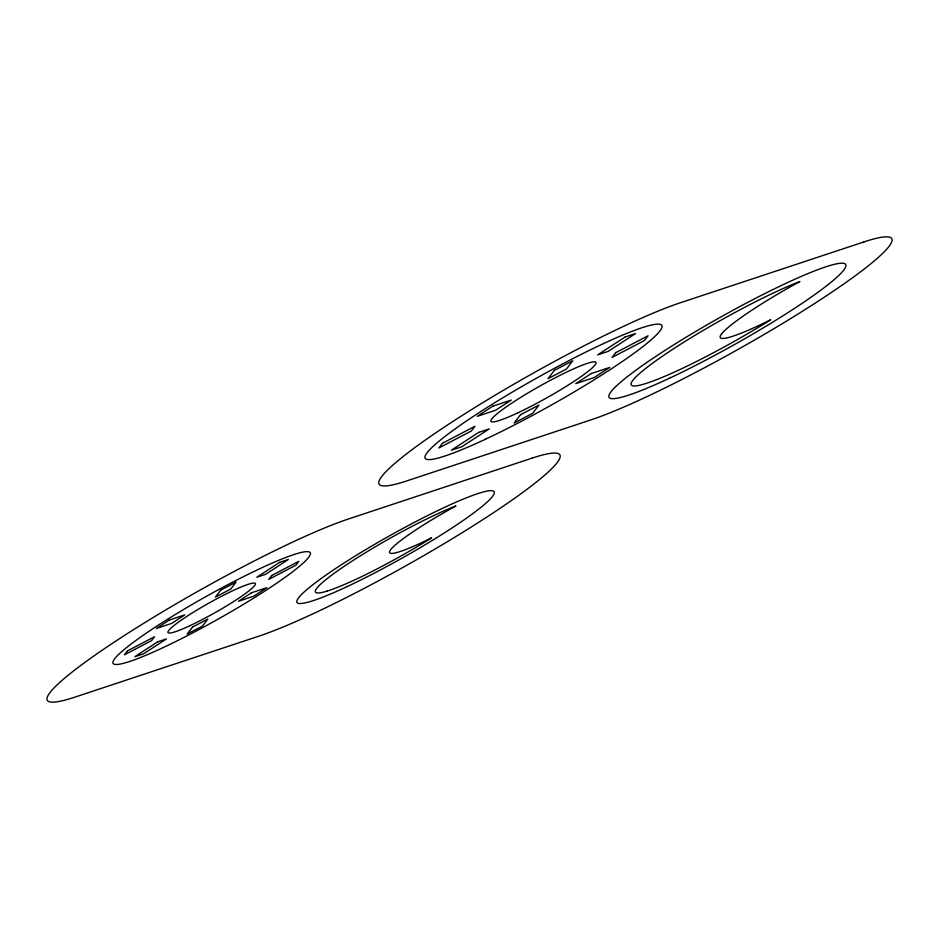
<?xml version="1.0" encoding="UTF-8"?>
<svg xmlns="http://www.w3.org/2000/svg" width="939" height="939" viewBox="0 0 939 939"><rect width="100%" height="100%" fill="white"/><g stroke="black" fill="none" stroke-linecap="round" stroke-linejoin="round"><path stroke-width="1.41" d="M127.481 650.88L124.488 654.812L151.508 640.68L154.512 636.748L127.481 650.88M192.495 627.099L187.201 634.025L202.566 625.996L207.848 619.071L192.495 627.099M220.7 590.15L215.418 597.075L230.771 589.046L236.065 582.121L220.7 590.15M271.758 575.466L268.754 579.398L295.785 565.266L298.778 561.334L271.758 575.466M442.504 443.243L438.9 447.962L471.343 431.001L474.946 426.283L442.504 443.243M520.511 414.709L514.173 423.008L532.601 413.383L538.939 405.073L520.511 414.709M554.374 370.353L548.024 378.663L566.452 369.039L572.79 360.729L554.374 370.353M615.632 352.735L612.028 357.454L644.459 340.505L648.063 335.786L615.632 352.735M492.811 406.176L477.235 416.317L495.686 410.202L511.262 400.061L492.811 406.176M169.407 619.986L156.426 628.449L171.802 623.355L184.783 614.892L169.407 619.986M478.773 432.351L451.354 450.215L461.835 446.741L489.254 428.877L478.773 432.351M625.128 336.995L597.709 354.86L608.19 351.386L635.609 333.521L625.128 336.995M157.705 641.807L134.864 656.69L143.597 653.802L166.449 638.907L157.705 641.807M279.669 562.344L256.817 577.239L265.561 574.339L288.402 559.456L279.669 562.344M251.464 592.791L238.483 601.253L253.859 596.159L266.84 587.697L251.464 592.791M591.288 373.534L575.713 383.687L594.152 377.572L609.74 367.419L591.288 373.534M864.009 241.898L680.129 302.839A188.481 21.339 -29.3 0 0 451.542 422.339A188.481 21.339 -29.3 0 0 406.833 480.897L590.725 419.956A188.481 21.339 -29.3 0 0 819.313 300.457A188.481 21.339 -29.3 0 0 864.009 241.898M532.167 458.103L348.275 519.044A188.481 21.339 -29.3 0 0 119.687 638.543A188.481 21.339 -29.3 0 0 74.991 697.102L258.871 636.161A188.481 21.339 -29.3 0 0 487.458 516.661A188.481 21.339 -29.3 0 0 532.167 458.103M721.551 333.967A88.172 9.977 -29.3 0 0 770.708 319.765A110.215 12.477 -29.3 0 1 645.281 383.687A110.215 12.477 -29.3 0 1 670.305 350.904A110.215 12.477 -29.3 0 1 799.911 281.512A88.172 9.977 -29.3 0 0 721.551 333.967M517.8 412.843A60.166 6.808 -29.3 0 0 596.054 362.759A60.166 6.808 -29.3 0 0 516.591 400.002A60.166 6.808 -29.3 0 0 517.8 412.843M485.557 439.17A135.709 15.364 -29.3 0 0 662.054 326.209A135.709 15.364 -29.3 0 0 482.834 410.226A135.709 15.364 -29.3 0 0 485.557 439.17M669.448 378.229A135.709 15.364 -29.3 0 0 845.933 265.268A135.709 15.364 -29.3 0 0 666.725 349.285A135.709 15.364 -29.3 0 0 669.448 378.229M327.112 591.101A91.846 10.399 -29.3 0 0 431.635 537.836A73.477 8.322 -29.3 0 1 390.671 549.667A73.477 8.322 -29.3 0 1 455.967 505.945A91.846 10.399 -29.3 0 0 347.97 563.787A91.846 10.399 -29.3 0 0 327.112 591.101M347.242 586.546A113.091 12.806 -29.3 0 0 494.325 492.423A113.091 12.806 -29.3 0 0 344.977 562.426A113.091 12.806 -29.3 0 0 347.242 586.546M190.23 625.55A50.131 5.681 -29.3 0 0 255.443 583.812A50.131 5.681 -29.3 0 0 189.232 614.857A50.131 5.681 -29.3 0 0 190.23 625.55M163.363 647.487A113.091 12.806 -29.3 0 0 310.445 553.364A113.091 12.806 -29.3 0 0 161.097 623.367A113.091 12.806 -29.3 0 0 163.363 647.487"/></g></svg>
